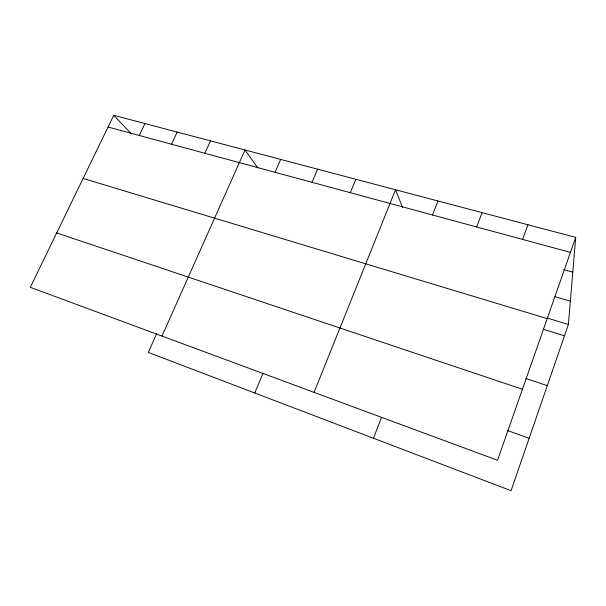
<?xml version="1.0" encoding="UTF-8"?>
<svg xmlns="http://www.w3.org/2000/svg" width="606" height="606" viewBox="0 0 606 606"><rect width="100%" height="100%" fill="white"/><g stroke="black" fill="none" stroke-linecap="round" stroke-linejoin="round"><path stroke-width="0.91" d="M156.727 333.58L148.296 352.419L511.07 490.693L568.398 324.445L575.7 237.378L113.754 115.307L30.3 287.327L497.526 460.28L575.7 237.378M522.607 239.423L527.947 224.758M476.664 226.962L482.073 212.638M373.485 438.252L381.485 417.367M432.51 214.986L437.971 200.98M314.067 392.37L395.536 189.769L402.513 207.35M350.313 192.7L355.858 179.285M254.747 392.991L262.989 373.213M312.014 182.315L317.597 169.172M275.048 172.293L280.661 159.416M161.984 336.072L244.991 149.985L257.936 168.074M204.873 153.265L210.524 140.88M171.536 144.22L177.202 132.078M139.289 135.479L144.963 123.556M108.073 127.018L570.435 252.391M563.671 269.617L572.784 272.162M555.035 296.713L570.352 301.174M547.135 318.029L568.398 324.445M83.12 178.452L547.21 318.62M543.196 329.255L564.481 335.792M525.917 378.538L547.301 385.613M56.691 232.931L522.433 389.264M507.305 430.487L529.152 438.259M113.754 115.307L131.366 133.881"/></g></svg>
